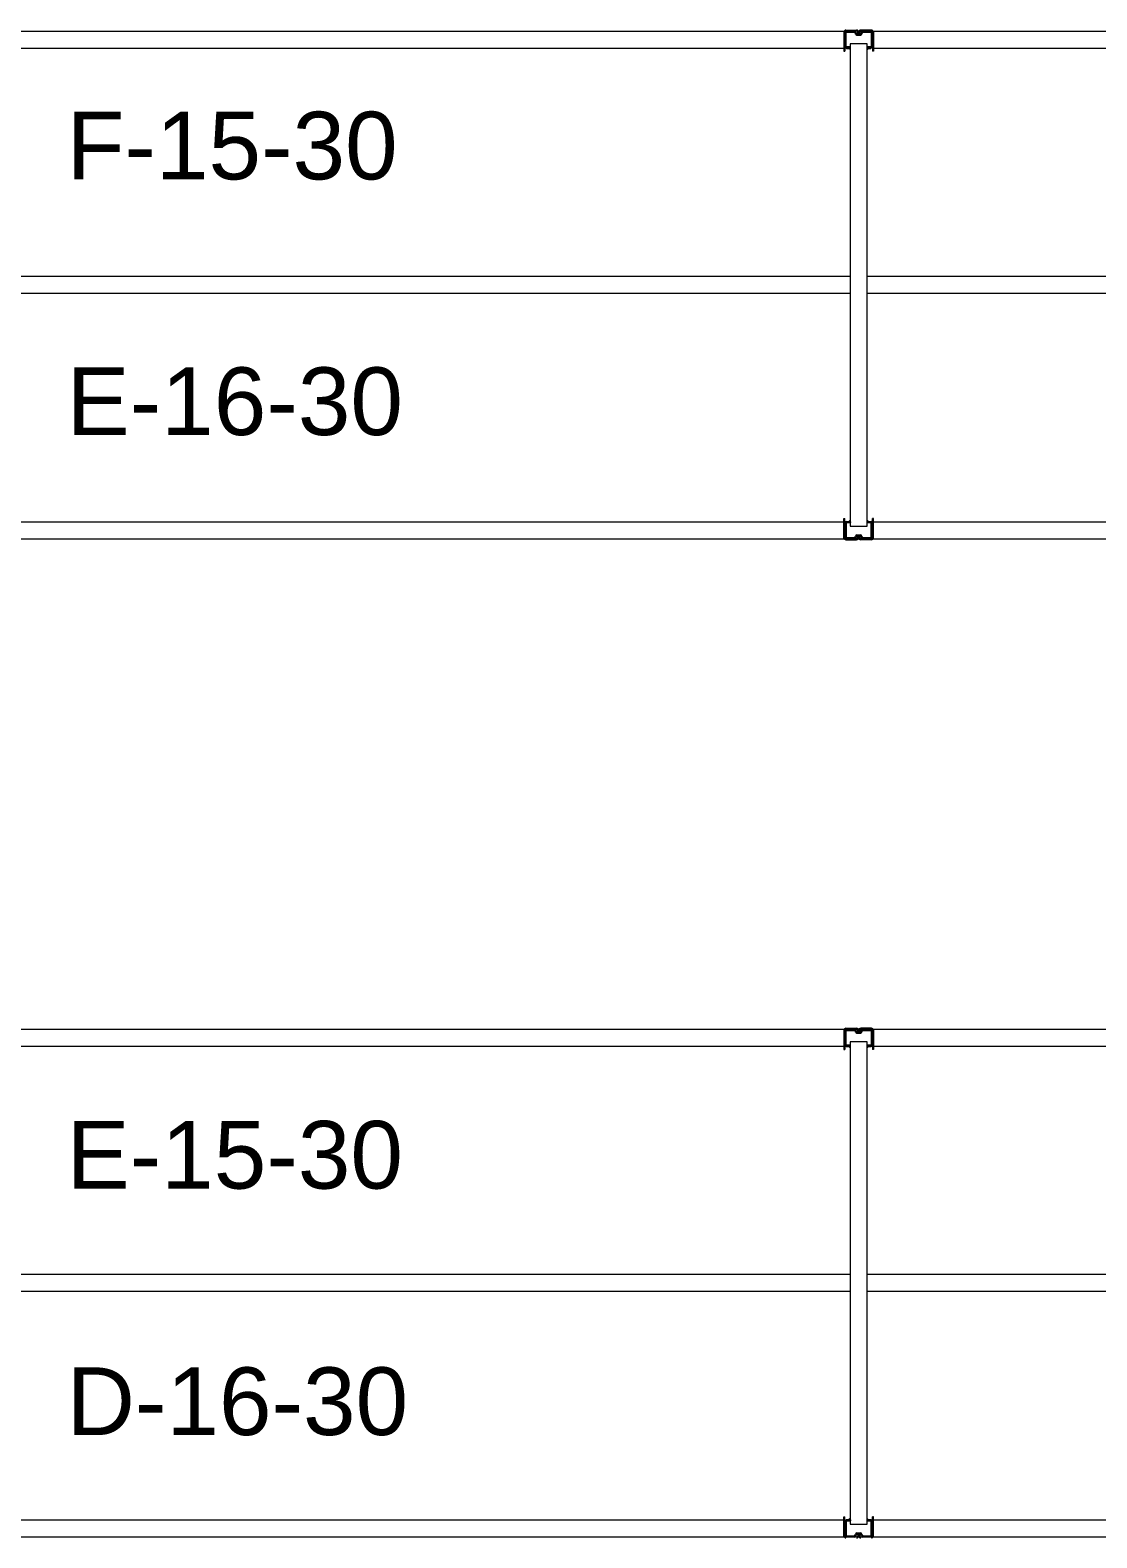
# Model space of a CAD drawing. Header units: inches. Extents: x 2743 to 10591, y -1604 to 5792.
# Drawn here: x 3616.6 to 3742.7, y -392.5 to -214.2 of the extents above; entities that cross this region are included whole.
import ezdxf

# ---------------------------------------------------------------- set-up
doc = ezdxf.new("R2010")
doc.units = ezdxf.units.IN
doc.header["$LTSCALE"] = 0.1875
doc.header["$MEASUREMENT"] = 0
for name, color, linetype, lineweight in [('22 Dimension', 7, 'Continuous', 5), ('32 Echelle', 160, 'Continuous', 15), ('33 Poutre', 30, 'Continuous', 15)]:
    doc.layers.add(name, color=color, linetype=linetype, lineweight=lineweight)
doc.styles.add('arial', font='')
doc.styles.get('arial').set_extended_font_data('Arial')

msp = doc.modelspace()

# ---------------------------------------------------------------- hatches: boundary and pattern name
at = {"layer": '32 Echelle'}
for points in [[(3713.58382, -216.52988), (3713.58382, -216.34238), (3713.39632, -216.34238)], [(3713.58382, -216.52988), (3713.58382, -216.34238), (3713.39632, -216.34238)], [(3715.58382, -216.52988), (3715.58382, -216.34238), (3715.77132, -216.34238)], [(3715.58382, -216.52988), (3715.58382, -216.34238), (3715.77132, -216.34238)], [(3713.58382, -272.15488), (3713.58382, -272.34238), (3713.39632, -272.34238)], [(3713.58382, -272.15488), (3713.58382, -272.34238), (3713.39632, -272.34238)], [(3715.58382, -272.15488), (3715.58382, -272.34238), (3715.77132, -272.34238)], [(3715.58382, -272.15488), (3715.58382, -272.34238), (3715.77132, -272.34238)], [(3713.58382, -334.52988), (3713.58382, -334.34238), (3713.39632, -334.34238)], [(3713.58382, -334.52988), (3713.58382, -334.34238), (3713.39632, -334.34238)], [(3715.58382, -334.52988), (3715.58382, -334.34238), (3715.77132, -334.34238)], [(3715.58382, -334.52988), (3715.58382, -334.34238), (3715.77132, -334.34238)], [(3713.58382, -390.15488), (3713.58382, -390.34238), (3713.39632, -390.34238)], [(3713.58382, -390.15488), (3713.58382, -390.34238), (3713.39632, -390.34238)], [(3715.58382, -390.15488), (3715.58382, -390.34238), (3715.77132, -390.34238)], [(3715.58382, -390.15488), (3715.58382, -390.34238), (3715.77132, -390.34238)]]:
    msp.add_hatch(color=256, dxfattribs=at).paths.add_polyline_path(points)

# ---------------------------------------------------------------- linework, layer by layer
at = {"layer": '22 Dimension'}
for p, q in [((3713.58382, -243.34238), (3567.95882, -243.34238)), ((3861.20882, -243.34238), (3715.58382, -243.34238)), ((3713.58382, -245.34238), (3567.95882, -245.34238)), ((3861.20882, -245.34238), (3715.58382, -245.34238)), ((3713.58382, -361.34238), (3567.95882, -361.34238)), ((3868.83377, -361.34238), (3715.58382, -361.34238)), ((3713.58382, -363.34238), (3567.95882, -363.34238)), ((3868.83377, -363.34238), (3715.58382, -363.34238))]:
    msp.add_line(p, q, dxfattribs=at)
at = {"layer": '32 Echelle', "linetype": 'Continuous', "lineweight": 25}
for p, q in [((3712.95886, -214.52613), (3712.95886, -216.15863)), ((3712.95886, -214.52613), (3712.95886, -216.15863)), ((3713.04886, -216.15863), (3713.04886, -214.52613)), ((3713.04886, -216.15863), (3713.04886, -214.52613)), ((3714.07145, -214.34238), (3713.14261, -214.34238)), ((3714.07145, -214.34238), (3713.14261, -214.34238)), ((3713.14261, -214.43238), (3714.07145, -214.43238)), ((3713.14261, -214.43238), (3714.07145, -214.43238)), ((3714.1611, -214.49872), (3714.20501, -214.64236)), ((3714.1611, -214.49872), (3714.20501, -214.64236)), ((3714.29108, -214.61604), (3714.24717, -214.47241)), ((3714.29108, -214.61604), (3714.24717, -214.47241)), ((3714.7869, -214.68238), (3714.38073, -214.68238)), ((3714.7869, -214.68238), (3714.38073, -214.68238)), ((3714.38073, -214.77238), (3714.7869, -214.77238)), ((3714.38073, -214.77238), (3714.7869, -214.77238)), ((3714.92047, -214.47241), (3714.87655, -214.61604)), ((3714.92047, -214.47241), (3714.87655, -214.61604)), ((3714.96262, -214.64236), (3715.00653, -214.49872)), ((3714.96262, -214.64236), (3715.00653, -214.49872)), ((3716.02502, -214.34238), (3715.09619, -214.34238)), ((3716.02502, -214.34238), (3715.09619, -214.34238)), ((3715.09619, -214.43238), (3716.02502, -214.43238)), ((3715.09619, -214.43238), (3716.02502, -214.43238)), ((3716.11877, -214.52613), (3716.11877, -216.15863)), ((3716.11877, -214.52613), (3716.11877, -216.15863)), ((3716.20877, -216.15863), (3716.20877, -214.52613)), ((3716.20877, -216.15863), (3716.20877, -214.52613)), ((3713.55886, -216.25238), (3713.14261, -216.25238)), ((3713.55886, -216.25238), (3713.14261, -216.25238)), ((3713.14261, -216.34238), (3713.55886, -216.34238)), ((3713.14261, -216.34238), (3713.55886, -216.34238)), ((3713.55886, -216.34238), (3713.55886, -216.25238)), ((3713.55886, -216.34238), (3713.55886, -216.25238)), ((3716.02502, -216.25238), (3715.60877, -216.25238)), ((3715.60877, -216.25238), (3715.60877, -216.34238)), ((3716.02502, -216.25238), (3715.60877, -216.25238)), ((3715.60877, -216.25238), (3715.60877, -216.34238)), ((3715.60877, -216.34238), (3716.02502, -216.34238)), ((3715.60877, -216.34238), (3716.02502, -216.34238)), ((3712.95886, -274.15863), (3712.95886, -272.52613)), ((3712.95886, -274.15863), (3712.95886, -272.52613)), ((3713.04886, -272.52613), (3713.04886, -274.15863)), ((3713.04886, -272.52613), (3713.04886, -274.15863)), ((3713.14261, -272.34238), (3713.55886, -272.34238)), ((3713.14261, -272.34238), (3713.55886, -272.34238)), ((3713.55886, -272.43238), (3713.14261, -272.43238)), ((3713.55886, -272.43238), (3713.14261, -272.43238)), ((3713.55886, -272.34238), (3713.55886, -272.43238)), ((3713.55886, -272.34238), (3713.55886, -272.43238)), ((3715.60877, -272.34238), (3716.02502, -272.34238)), ((3715.60877, -272.43238), (3715.60877, -272.34238)), ((3715.60877, -272.34238), (3716.02502, -272.34238)), ((3715.60877, -272.43238), (3715.60877, -272.34238)), ((3716.02502, -272.43238), (3715.60877, -272.43238)), ((3716.02502, -272.43238), (3715.60877, -272.43238)), ((3716.11877, -274.15863), (3716.11877, -272.52613)), ((3716.11877, -274.15863), (3716.11877, -272.52613)), ((3716.20877, -272.52613), (3716.20877, -274.15863)), ((3716.20877, -272.52613), (3716.20877, -274.15863)), ((3713.14261, -274.25238), (3714.07145, -274.25238)), ((3713.14261, -274.25238), (3714.07145, -274.25238)), ((3714.07145, -274.34238), (3713.14261, -274.34238)), ((3714.07145, -274.34238), (3713.14261, -274.34238)), ((3714.1611, -274.18604), (3714.20501, -274.04241)), ((3714.1611, -274.18604), (3714.20501, -274.04241)), ((3714.29108, -274.06872), (3714.24717, -274.21236)), ((3714.29108, -274.06872), (3714.24717, -274.21236)), ((3714.38073, -273.91238), (3714.7869, -273.91238)), ((3714.38073, -273.91238), (3714.7869, -273.91238)), ((3714.7869, -274.00238), (3714.38073, -274.00238)), ((3714.7869, -274.00238), (3714.38073, -274.00238)), ((3714.92047, -274.21236), (3714.87655, -274.06872)), ((3714.92047, -274.21236), (3714.87655, -274.06872)), ((3714.96262, -274.04241), (3715.00653, -274.18604)), ((3714.96262, -274.04241), (3715.00653, -274.18604)), ((3715.09619, -274.25238), (3716.02502, -274.25238)), ((3715.09619, -274.25238), (3716.02502, -274.25238)), ((3716.02502, -274.34238), (3715.09619, -274.34238)), ((3716.02502, -274.34238), (3715.09619, -274.34238)), ((3712.95886, -332.52613), (3712.95886, -334.15863)), ((3712.95886, -332.52613), (3712.95886, -334.15863)), ((3713.04886, -334.15863), (3713.04886, -332.52613)), ((3713.04886, -334.15863), (3713.04886, -332.52613)), ((3714.07145, -332.34238), (3713.14261, -332.34238)), ((3714.07145, -332.34238), (3713.14261, -332.34238)), ((3713.14261, -332.43238), (3714.07145, -332.43238)), ((3713.14261, -332.43238), (3714.07145, -332.43238)), ((3714.1611, -332.49872), (3714.20501, -332.64236)), ((3714.1611, -332.49872), (3714.20501, -332.64236)), ((3714.29108, -332.61604), (3714.24717, -332.47241)), ((3714.29108, -332.61604), (3714.24717, -332.47241)), ((3714.7869, -332.68238), (3714.38073, -332.68238)), ((3714.7869, -332.68238), (3714.38073, -332.68238)), ((3714.38073, -332.77238), (3714.7869, -332.77238)), ((3714.38073, -332.77238), (3714.7869, -332.77238)), ((3714.92047, -332.47241), (3714.87655, -332.61604)), ((3714.92047, -332.47241), (3714.87655, -332.61604)), ((3714.96262, -332.64236), (3715.00653, -332.49872)), ((3714.96262, -332.64236), (3715.00653, -332.49872)), ((3716.02502, -332.34238), (3715.09619, -332.34238)), ((3716.02502, -332.34238), (3715.09619, -332.34238)), ((3715.09619, -332.43238), (3716.02502, -332.43238)), ((3715.09619, -332.43238), (3716.02502, -332.43238)), ((3716.11877, -332.52613), (3716.11877, -334.15863)), ((3716.11877, -332.52613), (3716.11877, -334.15863)), ((3716.20877, -334.15863), (3716.20877, -332.52613)), ((3716.20877, -334.15863), (3716.20877, -332.52613)), ((3713.55886, -334.25238), (3713.14261, -334.25238)), ((3713.55886, -334.25238), (3713.14261, -334.25238)), ((3713.14261, -334.34238), (3713.55886, -334.34238)), ((3713.14261, -334.34238), (3713.55886, -334.34238)), ((3713.55886, -334.34238), (3713.55886, -334.25238)), ((3713.55886, -334.34238), (3713.55886, -334.25238)), ((3716.02502, -334.25238), (3715.60877, -334.25238)), ((3715.60877, -334.25238), (3715.60877, -334.34238)), ((3716.02502, -334.25238), (3715.60877, -334.25238)), ((3715.60877, -334.25238), (3715.60877, -334.34238)), ((3715.60877, -334.34238), (3716.02502, -334.34238)), ((3715.60877, -334.34238), (3716.02502, -334.34238)), ((3712.95886, -392.15863), (3712.95886, -390.52613)), ((3712.95886, -392.15863), (3712.95886, -390.52613)), ((3713.04886, -390.52613), (3713.04886, -392.15863)), ((3713.04886, -390.52613), (3713.04886, -392.15863)), ((3713.14261, -390.34238), (3713.55886, -390.34238)), ((3713.14261, -390.34238), (3713.55886, -390.34238)), ((3713.55886, -390.43238), (3713.14261, -390.43238)), ((3713.55886, -390.43238), (3713.14261, -390.43238)), ((3713.55886, -390.34238), (3713.55886, -390.43238)), ((3713.55886, -390.34238), (3713.55886, -390.43238)), ((3714.1611, -392.18604), (3714.20501, -392.04241)), ((3714.1611, -392.18604), (3714.20501, -392.04241)), ((3714.29108, -392.06872), (3714.24717, -392.21236)), ((3714.29108, -392.06872), (3714.24717, -392.21236)), ((3714.38073, -391.91238), (3714.7869, -391.91238)), ((3714.38073, -391.91238), (3714.7869, -391.91238)), ((3714.7869, -392.00238), (3714.38073, -392.00238)), ((3714.7869, -392.00238), (3714.38073, -392.00238)), ((3714.92047, -392.21236), (3714.87655, -392.06872)), ((3714.92047, -392.21236), (3714.87655, -392.06872)), ((3714.96262, -392.04241), (3715.00653, -392.18604)), ((3714.96262, -392.04241), (3715.00653, -392.18604)), ((3715.60877, -390.34238), (3716.02502, -390.34238)), ((3715.60877, -390.43238), (3715.60877, -390.34238)), ((3715.60877, -390.34238), (3716.02502, -390.34238)), ((3715.60877, -390.43238), (3715.60877, -390.34238)), ((3716.02502, -390.43238), (3715.60877, -390.43238)), ((3716.02502, -390.43238), (3715.60877, -390.43238)), ((3716.11877, -392.15863), (3716.11877, -390.52613)), ((3716.11877, -392.15863), (3716.11877, -390.52613)), ((3716.20877, -390.52613), (3716.20877, -392.15863)), ((3716.20877, -390.52613), (3716.20877, -392.15863)), ((3713.14261, -392.25238), (3714.07145, -392.25238)), ((3713.14261, -392.25238), (3714.07145, -392.25238)), ((3714.07145, -392.34238), (3713.14261, -392.34238)), ((3714.07145, -392.34238), (3713.14261, -392.34238)), ((3715.09619, -392.25238), (3716.02502, -392.25238)), ((3715.09619, -392.25238), (3716.02502, -392.25238)), ((3716.02502, -392.34238), (3715.09619, -392.34238)), ((3716.02502, -392.34238), (3715.09619, -392.34238))]:
    msp.add_line(p, q, dxfattribs=at)
at = {"layer": '32 Echelle'}
for p, q in [((3713.58382, -216.34238), (3713.39632, -216.34238)), ((3713.58382, -216.52988), (3713.39632, -216.34238)), ((3713.58382, -216.34238), (3713.39632, -216.34238)), ((3713.58382, -216.52988), (3713.39632, -216.34238)), ((3715.58382, -215.84238), (3713.58382, -215.84238)), ((3713.58382, -215.84238), (3713.58382, -272.84238)), ((3715.58382, -215.84238), (3713.58382, -215.84238)), ((3713.58382, -215.84238), (3713.58382, -272.84238)), ((3713.58382, -216.52988), (3713.58382, -216.34238)), ((3713.58382, -216.52988), (3713.58382, -216.34238)), ((3715.58382, -272.84238), (3715.58382, -215.84238)), ((3715.58382, -272.84238), (3715.58382, -215.84238)), ((3715.58382, -216.34238), (3715.77132, -216.34238)), ((3715.58382, -216.52988), (3715.58382, -216.34238)), ((3715.58382, -216.52988), (3715.77132, -216.34238)), ((3715.58382, -216.34238), (3715.77132, -216.34238)), ((3715.58382, -216.52988), (3715.58382, -216.34238)), ((3715.58382, -216.52988), (3715.77132, -216.34238)), ((3713.58382, -272.15488), (3713.39632, -272.34238)), ((3713.58382, -272.15488), (3713.39632, -272.34238)), ((3713.58382, -272.34238), (3713.39632, -272.34238)), ((3713.58382, -272.34238), (3713.39632, -272.34238)), ((3713.58382, -272.15488), (3713.58382, -272.34238)), ((3713.58382, -272.15488), (3713.58382, -272.34238)), ((3715.58382, -272.15488), (3715.58382, -272.34238)), ((3715.58382, -272.15488), (3715.77132, -272.34238)), ((3715.58382, -272.15488), (3715.58382, -272.34238)), ((3715.58382, -272.15488), (3715.77132, -272.34238)), ((3715.58382, -272.34238), (3715.77132, -272.34238)), ((3715.58382, -272.34238), (3715.77132, -272.34238)), ((3713.58382, -272.84238), (3715.58382, -272.84238)), ((3713.58382, -272.84238), (3715.58382, -272.84238)), ((3713.58382, -334.34238), (3713.39632, -334.34238)), ((3713.58382, -334.52988), (3713.39632, -334.34238)), ((3713.58382, -334.34238), (3713.39632, -334.34238)), ((3713.58382, -334.52988), (3713.39632, -334.34238)), ((3715.58382, -333.84238), (3713.58382, -333.84238)), ((3713.58382, -333.84238), (3713.58382, -390.84238)), ((3715.58382, -333.84238), (3713.58382, -333.84238)), ((3713.58382, -333.84238), (3713.58382, -390.84238)), ((3713.58382, -334.52988), (3713.58382, -334.34238)), ((3713.58382, -334.52988), (3713.58382, -334.34238)), ((3715.58382, -390.84238), (3715.58382, -333.84238)), ((3715.58382, -390.84238), (3715.58382, -333.84238)), ((3715.58382, -334.34238), (3715.77132, -334.34238)), ((3715.58382, -334.52988), (3715.58382, -334.34238)), ((3715.58382, -334.52988), (3715.77132, -334.34238)), ((3715.58382, -334.34238), (3715.77132, -334.34238)), ((3715.58382, -334.52988), (3715.58382, -334.34238)), ((3715.58382, -334.52988), (3715.77132, -334.34238)), ((3713.58382, -390.15488), (3713.39632, -390.34238)), ((3713.58382, -390.15488), (3713.39632, -390.34238)), ((3713.58382, -390.15488), (3713.58382, -390.34238)), ((3713.58382, -390.15488), (3713.58382, -390.34238)), ((3715.58382, -390.15488), (3715.58382, -390.34238)), ((3715.58382, -390.15488), (3715.77132, -390.34238)), ((3715.58382, -390.15488), (3715.58382, -390.34238)), ((3715.58382, -390.15488), (3715.77132, -390.34238)), ((3713.58382, -390.34238), (3713.39632, -390.34238)), ((3713.58382, -390.34238), (3713.39632, -390.34238)), ((3713.58382, -390.84238), (3715.58382, -390.84238)), ((3713.58382, -390.84238), (3715.58382, -390.84238)), ((3715.58382, -390.34238), (3715.77132, -390.34238)), ((3715.58382, -390.34238), (3715.77132, -390.34238))]:
    msp.add_line(p, q, dxfattribs=at)
at = {"layer": '32 Echelle', "linetype": 'Continuous', "lineweight": 25}
for centre, radius, start, end in [((3713.14261, -214.52613), 0.18375, 90, 180), ((3713.14261, -214.52613), 0.18375, 90, 180), ((3713.14261, -214.52613), 0.09375, 90, 180), ((3713.14261, -214.52613), 0.09375, 90, 180), ((3714.07145, -214.52613), 0.18375, 17, 90), ((3714.07145, -214.52613), 0.18375, 17, 90), ((3714.07145, -214.52613), 0.09375, 17, 90), ((3714.07145, -214.52613), 0.09375, 17, 90), ((3714.38073, -214.58863), 0.18375, 197, 270), ((3714.38073, -214.58863), 0.18375, 197, 270), ((3714.38073, -214.58863), 0.09375, 197, 270), ((3714.38073, -214.58863), 0.09375, 197, 270), ((3714.7869, -214.58863), 0.09375, 270, 343), ((3714.7869, -214.58863), 0.09375, 270, 343), ((3714.7869, -214.58863), 0.18375, 270, 343), ((3714.7869, -214.58863), 0.18375, 270, 343), ((3715.09619, -214.52613), 0.18375, 90, 163), ((3715.09619, -214.52613), 0.18375, 90, 163), ((3715.09619, -214.52613), 0.09375, 90, 163), ((3715.09619, -214.52613), 0.09375, 90, 163), ((3716.02502, -214.52613), 0.18375, 0, 90), ((3716.02502, -214.52613), 0.18375, 0, 90), ((3716.02502, -214.52613), 0.09375, 0, 90), ((3716.02502, -214.52613), 0.09375, 0, 90), ((3713.14261, -216.15863), 0.18375, 180, 270), ((3713.14261, -216.15863), 0.18375, 180, 270), ((3713.14261, -216.15863), 0.09375, 180, 270), ((3713.14261, -216.15863), 0.09375, 180, 270), ((3716.02502, -216.15863), 0.09375, 270, 0), ((3716.02502, -216.15863), 0.18375, 270, 0), ((3716.02502, -216.15863), 0.09375, 270, 0), ((3716.02502, -216.15863), 0.18375, 270, 0), ((3713.14261, -272.52613), 0.18375, 90, 180), ((3713.14261, -272.52613), 0.18375, 90, 180), ((3713.14261, -272.52613), 0.09375, 90, 180), ((3713.14261, -272.52613), 0.09375, 90, 180), ((3716.02502, -272.52613), 0.18375, 0, 90), ((3716.02502, -272.52613), 0.18375, 0, 90), ((3716.02502, -272.52613), 0.09375, 0, 90), ((3716.02502, -272.52613), 0.09375, 0, 90), ((3713.14261, -274.15863), 0.18375, 180, 270), ((3713.14261, -274.15863), 0.18375, 180, 270), ((3713.14261, -274.15863), 0.09375, 180, 270), ((3713.14261, -274.15863), 0.09375, 180, 270), ((3714.07145, -274.15863), 0.09375, 270, 343), ((3714.07145, -274.15863), 0.09375, 270, 343), ((3714.07145, -274.15863), 0.18375, 270, 343), ((3714.07145, -274.15863), 0.18375, 270, 343), ((3714.38073, -274.09613), 0.18375, 90, 163), ((3714.38073, -274.09613), 0.18375, 90, 163), ((3714.38073, -274.09613), 0.09375, 90, 163), ((3714.38073, -274.09613), 0.09375, 90, 163), ((3714.7869, -274.09613), 0.18375, 17, 90), ((3714.7869, -274.09613), 0.18375, 17, 90), ((3714.7869, -274.09613), 0.09375, 17, 90), ((3714.7869, -274.09613), 0.09375, 17, 90), ((3715.09619, -274.15863), 0.18375, 197, 270), ((3715.09619, -274.15863), 0.18375, 197, 270), ((3715.09619, -274.15863), 0.09375, 197, 270), ((3715.09619, -274.15863), 0.09375, 197, 270), ((3716.02502, -274.15863), 0.09375, 270, 0), ((3716.02502, -274.15863), 0.18375, 270, 0), ((3716.02502, -274.15863), 0.09375, 270, 0), ((3716.02502, -274.15863), 0.18375, 270, 0), ((3713.14261, -332.52613), 0.18375, 90, 180), ((3713.14261, -332.52613), 0.18375, 90, 180), ((3713.14261, -332.52613), 0.09375, 90, 180), ((3713.14261, -332.52613), 0.09375, 90, 180), ((3714.07145, -332.52613), 0.18375, 17, 90), ((3714.07145, -332.52613), 0.18375, 17, 90), ((3714.07145, -332.52613), 0.09375, 17, 90), ((3714.07145, -332.52613), 0.09375, 17, 90), ((3714.38073, -332.58863), 0.18375, 197, 270), ((3714.38073, -332.58863), 0.18375, 197, 270), ((3714.38073, -332.58863), 0.09375, 197, 270), ((3714.38073, -332.58863), 0.09375, 197, 270), ((3714.7869, -332.58863), 0.09375, 270, 343), ((3714.7869, -332.58863), 0.09375, 270, 343), ((3714.7869, -332.58863), 0.18375, 270, 343), ((3714.7869, -332.58863), 0.18375, 270, 343), ((3715.09619, -332.52613), 0.18375, 90, 163), ((3715.09619, -332.52613), 0.18375, 90, 163), ((3715.09619, -332.52613), 0.09375, 90, 163), ((3715.09619, -332.52613), 0.09375, 90, 163), ((3716.02502, -332.52613), 0.18375, 0, 90), ((3716.02502, -332.52613), 0.18375, 0, 90), ((3716.02502, -332.52613), 0.09375, 0, 90), ((3716.02502, -332.52613), 0.09375, 0, 90), ((3713.14261, -334.15863), 0.18375, 180, 270), ((3713.14261, -334.15863), 0.18375, 180, 270), ((3713.14261, -334.15863), 0.09375, 180, 270), ((3713.14261, -334.15863), 0.09375, 180, 270), ((3716.02502, -334.15863), 0.09375, 270, 0), ((3716.02502, -334.15863), 0.18375, 270, 0), ((3716.02502, -334.15863), 0.09375, 270, 0), ((3716.02502, -334.15863), 0.18375, 270, 0), ((3713.14261, -390.52613), 0.18375, 90, 180), ((3713.14261, -390.52613), 0.18375, 90, 180), ((3713.14261, -390.52613), 0.09375, 90, 180), ((3713.14261, -390.52613), 0.09375, 90, 180), ((3714.38073, -392.09613), 0.18375, 90, 163), ((3714.38073, -392.09613), 0.18375, 90, 163), ((3714.38073, -392.09613), 0.09375, 90, 163), ((3714.38073, -392.09613), 0.09375, 90, 163), ((3714.7869, -392.09613), 0.18375, 17, 90), ((3714.7869, -392.09613), 0.18375, 17, 90), ((3714.7869, -392.09613), 0.09375, 17, 90), ((3714.7869, -392.09613), 0.09375, 17, 90), ((3716.02502, -390.52613), 0.18375, 0, 90), ((3716.02502, -390.52613), 0.18375, 0, 90), ((3716.02502, -390.52613), 0.09375, 0, 90), ((3716.02502, -390.52613), 0.09375, 0, 90), ((3713.14261, -392.15863), 0.18375, 180, 270), ((3713.14261, -392.15863), 0.18375, 180, 270), ((3713.14261, -392.15863), 0.09375, 180, 270), ((3713.14261, -392.15863), 0.09375, 180, 270), ((3714.07145, -392.15863), 0.09375, 270, 343), ((3714.07145, -392.15863), 0.09375, 270, 343), ((3714.07145, -392.15863), 0.18375, 270, 343), ((3714.07145, -392.15863), 0.18375, 270, 343), ((3715.09619, -392.15863), 0.18375, 197, 270), ((3715.09619, -392.15863), 0.18375, 197, 270), ((3715.09619, -392.15863), 0.09375, 197, 270), ((3715.09619, -392.15863), 0.09375, 197, 270), ((3716.02502, -392.15863), 0.09375, 270, 0), ((3716.02502, -392.15863), 0.18375, 270, 0), ((3716.02502, -392.15863), 0.09375, 270, 0), ((3716.02502, -392.15863), 0.18375, 270, 0)]:
    msp.add_arc(centre, radius, start, end, dxfattribs=at)
at = {"layer": '33 Poutre'}
for p, q in [((3568.70882, -214.34238), (3712.83382, -214.34238)), ((3712.83382, -214.34238), (3712.83382, -216.34238)), ((3712.83382, -214.46738), (3712.83382, -216.72338)), ((3712.95282, -214.46738), (3712.95282, -216.72338)), ((3713.07782, -214.22338), (3714.33982, -214.22338)), ((3714.33982, -214.34238), (3713.07782, -214.34238)), ((3714.46482, -214.68238), (3714.46482, -214.46738)), ((3714.46482, -214.68238), (3714.58382, -214.68238)), ((3714.58382, -214.68238), (3714.58382, -214.46738)), ((3714.58382, -214.68238), (3714.58382, -214.46738)), ((3714.70282, -214.68238), (3714.58382, -214.68238)), ((3714.70282, -214.68238), (3714.70282, -214.46738)), ((3716.08982, -214.22338), (3714.82782, -214.22338)), ((3714.82782, -214.34238), (3716.08982, -214.34238)), ((3716.21482, -214.46738), (3716.21482, -216.72338)), ((3716.33382, -214.34238), (3860.45882, -214.34238)), ((3716.33382, -214.34238), (3716.33382, -216.34238)), ((3716.33382, -214.46738), (3716.33382, -216.72338)), ((3568.70882, -216.34238), (3712.83382, -216.34238)), ((3712.83382, -216.72338), (3712.95282, -216.72338)), ((3716.33382, -216.72338), (3716.21482, -216.72338)), ((3716.33382, -216.34238), (3860.45882, -216.34238)), ((3568.70882, -272.34238), (3712.83382, -272.34238)), ((3712.83382, -274.21738), (3712.83382, -271.96138)), ((3712.83382, -271.96138), (3712.95282, -271.96138)), ((3712.83382, -274.34238), (3712.83382, -272.34238)), ((3712.95282, -274.21738), (3712.95282, -271.96138)), ((3716.33382, -271.96138), (3716.21482, -271.96138)), ((3716.21482, -274.21738), (3716.21482, -271.96138)), ((3716.33382, -274.21738), (3716.33382, -271.96138)), ((3716.33382, -272.34238), (3860.45882, -272.34238)), ((3716.33382, -274.34238), (3716.33382, -272.34238)), ((3568.70882, -274.34238), (3712.83382, -274.34238)), ((3714.33982, -274.34238), (3713.07782, -274.34238)), ((3713.07782, -274.46138), (3714.33982, -274.46138)), ((3714.46482, -274.00238), (3714.46482, -274.21738)), ((3714.46482, -274.00238), (3714.58382, -274.00238)), ((3714.58382, -274.00238), (3714.58382, -274.21738)), ((3714.58382, -274.00238), (3714.58382, -274.21738)), ((3714.70282, -274.00238), (3714.58382, -274.00238)), ((3714.70282, -274.00238), (3714.70282, -274.21738)), ((3714.82782, -274.34238), (3716.08982, -274.34238)), ((3716.08982, -274.46138), (3714.82782, -274.46138)), ((3716.33382, -274.34238), (3860.45882, -274.34238)), ((3568.70882, -332.34238), (3712.83382, -332.34238)), ((3712.83382, -332.34238), (3712.83382, -334.34238)), ((3712.83382, -332.46738), (3712.83382, -334.72338)), ((3712.95282, -332.46738), (3712.95282, -334.72338)), ((3713.07782, -332.22338), (3714.33982, -332.22338)), ((3714.33982, -332.34238), (3713.07782, -332.34238)), ((3714.46482, -332.68238), (3714.46482, -332.46738)), ((3714.46482, -332.68238), (3714.58382, -332.68238)), ((3714.58382, -332.68238), (3714.58382, -332.46738)), ((3714.58382, -332.68238), (3714.58382, -332.46738)), ((3714.70282, -332.68238), (3714.58382, -332.68238)), ((3714.70282, -332.68238), (3714.70282, -332.46738)), ((3716.08982, -332.22338), (3714.82782, -332.22338)), ((3714.82782, -332.34238), (3716.08982, -332.34238)), ((3716.21482, -332.46738), (3716.21482, -334.72338)), ((3716.33382, -332.34238), (3860.45882, -332.34238)), ((3716.33382, -332.34238), (3716.33382, -334.34238)), ((3716.33382, -332.46738), (3716.33382, -334.72338)), ((3568.70882, -334.34238), (3712.83382, -334.34238)), ((3712.83382, -334.72338), (3712.95282, -334.72338)), ((3716.33382, -334.72338), (3716.21482, -334.72338)), ((3716.33382, -334.34238), (3860.45882, -334.34238)), ((3712.83382, -392.21738), (3712.83382, -389.96138)), ((3712.83382, -389.96138), (3712.95282, -389.96138)), ((3712.95282, -392.21738), (3712.95282, -389.96138)), ((3716.33382, -389.96138), (3716.21482, -389.96138)), ((3716.21482, -392.21738), (3716.21482, -389.96138)), ((3716.33382, -392.21738), (3716.33382, -389.96138)), ((3568.70882, -390.34238), (3712.83382, -390.34238)), ((3712.83382, -392.34238), (3712.83382, -390.34238)), ((3714.46482, -392.00238), (3714.46482, -392.21738)), ((3714.46482, -392.00238), (3714.58382, -392.00238)), ((3714.58382, -392.00238), (3714.58382, -392.21738)), ((3714.58382, -392.00238), (3714.58382, -392.21738)), ((3714.70282, -392.00238), (3714.58382, -392.00238)), ((3714.70282, -392.00238), (3714.70282, -392.21738)), ((3716.33382, -390.34238), (3860.45882, -390.34238)), ((3716.33382, -392.34238), (3716.33382, -390.34238)), ((3568.70882, -392.34238), (3712.83382, -392.34238)), ((3714.33982, -392.34238), (3713.07782, -392.34238)), ((3714.82782, -392.34238), (3716.08982, -392.34238)), ((3716.33382, -392.34238), (3860.45882, -392.34238))]:
    msp.add_line(p, q, dxfattribs=at)
for centre, radius, start, end in [((3713.07782, -214.46738), 0.244, 90, 180), ((3713.07782, -214.46738), 0.125, 90, 180), ((3714.33982, -214.46738), 0.244, 0, 90), ((3714.33982, -214.46738), 0.125, 0, 90), ((3714.82782, -214.46738), 0.244, 90, 180), ((3714.82782, -214.46738), 0.125, 90, 180), ((3716.08982, -214.46738), 0.244, 0, 90), ((3716.08982, -214.46738), 0.125, 0, 90), ((3713.07782, -274.21738), 0.244, 180, 270), ((3713.07782, -274.21738), 0.125, 180, 270), ((3714.33982, -274.21738), 0.125, 270, 0), ((3714.33982, -274.21738), 0.244, 270, 0), ((3714.82782, -274.21738), 0.244, 180, 270), ((3714.82782, -274.21738), 0.125, 180, 270), ((3716.08982, -274.21738), 0.244, 270, 0), ((3716.08982, -274.21738), 0.125, 270, 0), ((3713.07782, -332.46738), 0.244, 90, 180), ((3713.07782, -332.46738), 0.125, 90, 180), ((3714.33982, -332.46738), 0.244, 0, 90), ((3714.33982, -332.46738), 0.125, 0, 90), ((3714.82782, -332.46738), 0.244, 90, 180), ((3714.82782, -332.46738), 0.125, 90, 180), ((3716.08982, -332.46738), 0.244, 0, 90), ((3716.08982, -332.46738), 0.125, 0, 90), ((3713.07782, -392.21738), 0.244, 180, 270), ((3713.07782, -392.21738), 0.125, 180, 270), ((3714.33982, -392.21738), 0.125, 270, 0), ((3714.33982, -392.21738), 0.244, 270, 0), ((3714.82782, -392.21738), 0.244, 180, 270), ((3714.82782, -392.21738), 0.125, 180, 270), ((3716.08982, -392.21738), 0.244, 270, 0), ((3716.08982, -392.21738), 0.125, 270, 0)]:
    msp.add_arc(centre, radius, start, end, dxfattribs=at)

# ---------------------------------------------------------------- texts
at = {"layer": '22 Dimension', "char_height": 8, "attachment_point": 1, "style": 'arial'}
for s, insert in [('{\\fArial Unicode MS|b0|i0|c0|p2;\\C8;F-15-30}', (3620.95972, -223.86671)), ('{\\fArial Unicode MS|b0|i0|c0|p2;\\C8;E-16-30}', (3620.95972, -254.09049)), ('{\\fArial Unicode MS|b0|i0|c0|p2;\\C8;E-15-30}', (3620.95972, -343.17536)), ('{\\fArial Unicode MS|b0|i0|c0|p2;\\C8;D-16-30}', (3620.95972, -372.30832))]:
    msp.add_mtext_dynamic_manual_height_columns(s, width=68.8901007, gutter_width=5, heights=[0], dxfattribs=dict(at, insert=insert))

doc.saveas('drawing.dxf')
